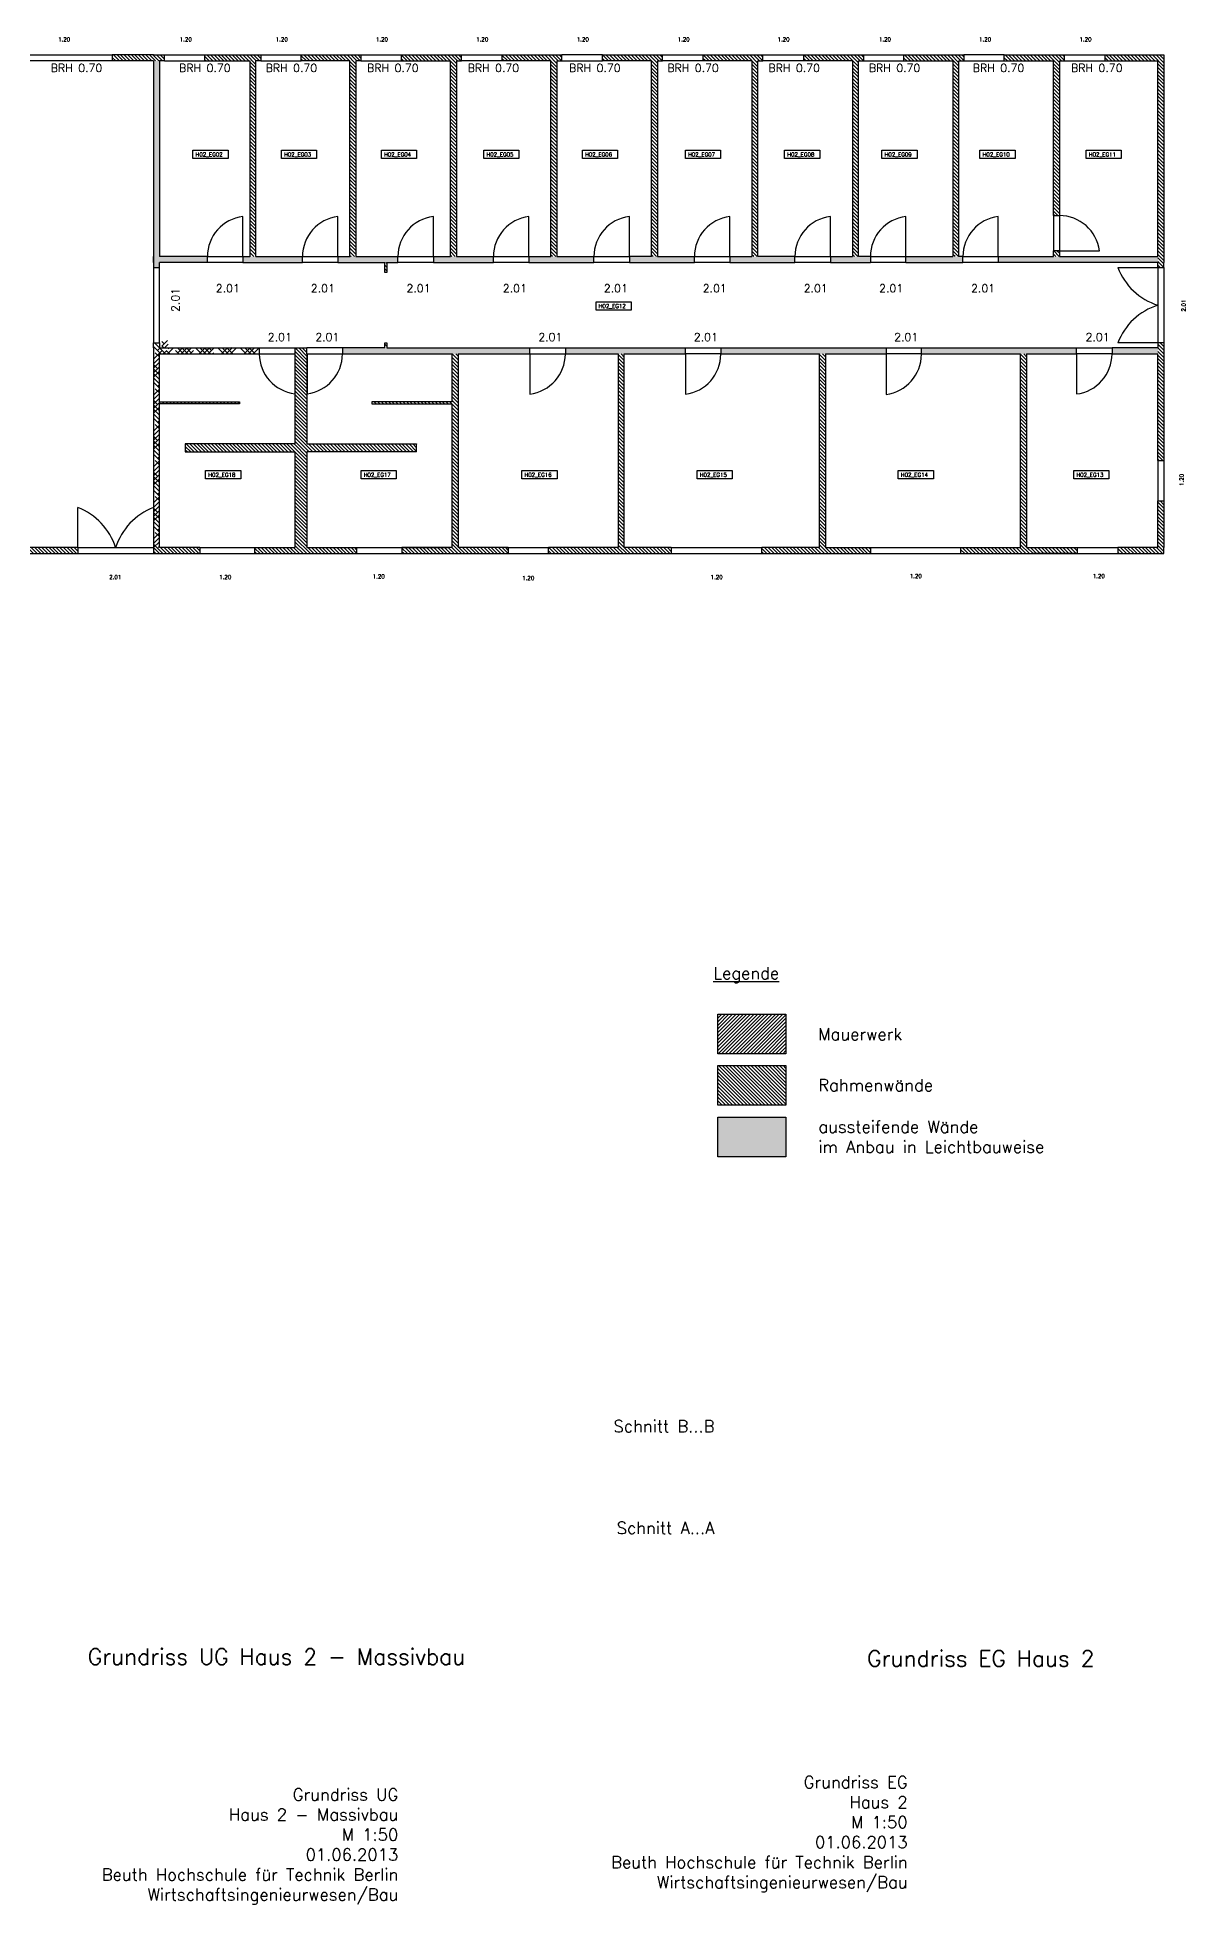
# Model space of a CAD drawing. Header units: metres. Extents: x 12.5 to 65.4, y 25.6 to 72.3.
# Drawn here: x 36.74 to 65.42, y 25.59 to 72.26 of the extents above; entities that cross this region are included whole.
import ezdxf

# ---------------------------------------------------------------- set-up
doc = ezdxf.new("R2010")
doc.units = ezdxf.units.M
doc.header["$LTSCALE"] = 0.0125
for name, color, linetype in [('A_Bemassung', 146, 'Continuous'), ('A_Raumnummer', 252, 'Continuous'), ('Ansichtskanten', 5, 'Continuous'), ('Plankopf', 7, 'Continuous'), ('Schnittkanten', 1, 'Continuous'), ('Schraffur', 5, 'Continuous')]:
    doc.layers.add(name, color=color, linetype=linetype)
doc.styles.add('Romans 2.0 mm', font='romans.shx', dxfattribs={"height": 2})

msp = doc.modelspace()

# ---------------------------------------------------------------- hatches: boundary and pattern name
at = {"layer": 'Schraffur', "transparency": 33554687}
h = msp.add_hatch(dxfattribs=at)
h.set_pattern_fill('ANSI31', color=256, scale=0.02, angle=90)
h.paths.add_polyline_path([(37.749, 59.509), (35.999, 59.509), (35.999, 59.359), (37.749, 59.359)])
h.paths.add_polyline_path([(34.989, 59.509), (34.789, 59.509), (34.789, 59.359), (34.989, 59.359)])
h.paths.add_polyline_path([(33.779, 59.509), (32.404, 59.509), (32.404, 59.359), (33.779, 59.359)])
h.paths.add_polyline_path([(30.394, 59.509), (28.944, 59.509), (28.944, 59.359), (30.394, 59.359)])
h.paths.add_polyline_path([(26.559, 59.509), (24.909, 59.509), (24.909, 59.359), (26.559, 59.359)])
h.paths.add_polyline_path([(45.464, 64.624), (45.414, 64.624), (45.414, 64.499), (45.464, 64.499)])
h.paths.add_polyline_path([(45.464, 66.634), (45.414, 66.634), (45.414, 66.384), (45.464, 66.384)])
h.paths.add_polyline_path([(62.264, 66.924), (62.264, 66.924), (62.114, 66.924), (62.114, 66.784), (62.264, 66.784)])
h.paths.add_polyline_path([(47.244, 64.349), (47.094, 64.349), (47.094, 63.149), (45.094, 63.149), (45.094, 63.099), (47.094, 63.099), (47.094, 59.509), (45.844, 59.509), (45.844, 59.359), (48.494, 59.359), (48.494, 59.509), (47.244, 59.509)])
h.paths.add_polyline_path([(62.714, 59.509), (61.444, 59.509), (61.444, 64.349), (61.294, 64.349), (61.294, 59.509), (59.804, 59.509), (59.804, 59.359), (62.714, 59.359)])
h.paths.add_polyline_path([(57.544, 59.509), (56.419, 59.509), (56.419, 64.349), (56.269, 64.349), (56.269, 59.509), (54.829, 59.509), (54.829, 59.359), (57.544, 59.359)])
h.paths.add_polyline_path([(52.569, 59.509), (51.394, 59.509), (51.394, 64.349), (51.244, 64.349), (51.244, 59.509), (49.504, 59.509), (49.504, 59.359), (52.569, 59.359)])
h.paths.add_polyline_path([(43.469, 61.899), (46.209, 61.899), (46.209, 62.099), (43.469, 62.099), (43.469, 64.349), (43.469, 64.499), (43.169, 64.499), (43.169, 64.349), (43.169, 62.099), (40.429, 62.099), (40.429, 61.899), (43.169, 61.899), (43.169, 59.509), (42.159, 59.509), (42.159, 59.359), (44.719, 59.359), (44.719, 59.509), (43.469, 59.509)])
h.paths.add_polyline_path([(40.794, 59.509), (39.784, 59.509), (39.634, 59.509), (39.634, 59.359), (40.794, 59.359)])
h.paths.add_polyline_path([(25.284, 71.821), (24.909, 71.821), (24.909, 71.671), (25.284, 71.671)])
h.paths.add_polyline_path([(28.794, 71.821), (27.169, 71.821), (27.169, 71.671), (28.794, 71.671)])
h.paths.add_polyline_path([(36.224, 71.821), (34.774, 71.821), (34.774, 71.671), (36.224, 71.671)])
h.paths.add_polyline_path([(30.004, 71.821), (29.804, 71.821), (29.804, 71.671), (30.004, 71.671)])
h.paths.add_polyline_path([(39.909, 71.821), (39.784, 71.821), (39.634, 71.821), (38.609, 71.821), (38.609, 71.671), (39.634, 71.671), (39.784, 71.671), (39.909, 71.671)])
h.paths.add_polyline_path([(42.319, 71.821), (42.194, 71.821), (40.919, 71.821), (40.919, 71.671), (42.044, 71.671), (42.044, 66.784), (42.194, 66.784), (42.194, 71.671), (42.319, 71.671)])
h.paths.add_polyline_path([(44.819, 71.821), (44.694, 71.821), (43.329, 71.821), (43.329, 71.671), (44.544, 71.671), (44.544, 66.784), (44.694, 66.784), (44.694, 71.671), (44.819, 71.671)])
h.paths.add_polyline_path([(47.329, 71.821), (45.829, 71.821), (45.829, 71.671), (47.054, 71.671), (47.054, 66.784), (47.204, 66.784), (47.204, 71.671), (47.329, 71.671)])
h.paths.add_polyline_path([(49.839, 71.821), (48.339, 71.821), (48.339, 71.671), (49.564, 71.671), (49.564, 66.784), (49.714, 66.784), (49.714, 71.671), (49.839, 71.671)])
h.paths.add_polyline_path([(52.349, 71.821), (50.849, 71.821), (50.849, 71.671), (52.074, 71.671), (52.074, 66.784), (52.224, 66.784), (52.224, 71.671), (52.349, 71.671)])
h.paths.add_polyline_path([(54.859, 71.821), (53.359, 71.821), (53.359, 71.671), (54.584, 71.671), (54.584, 66.784), (54.734, 66.784), (54.734, 71.671), (54.859, 71.671)])
h.paths.add_polyline_path([(57.369, 71.821), (55.869, 71.821), (55.869, 71.671), (57.094, 71.671), (57.094, 66.784), (57.244, 66.784), (57.244, 71.671), (57.369, 71.671)])
h.paths.add_polyline_path([(59.879, 71.821), (58.379, 71.821), (58.379, 71.671), (59.604, 71.671), (59.604, 66.784), (59.754, 66.784), (59.754, 71.671), (59.879, 71.671)])
h.paths.add_polyline_path([(62.389, 71.821), (60.889, 71.821), (60.889, 71.671), (62.114, 71.671), (62.114, 67.809), (62.264, 67.809), (62.264, 71.671), (62.389, 71.671)])
h.paths.add_polyline_path([(64.874, 71.821), (63.399, 71.821), (63.399, 71.671), (64.724, 71.671), (64.724, 66.784), (64.724, 66.634), (64.724, 66.509), (64.874, 66.509), (64.874, 66.634)])
h.paths.add_polyline_path([(32.389, 71.821), (31.014, 71.821), (31.014, 71.671), (32.389, 71.671)])
h.paths.add_polyline_path([(64.874, 60.674), (64.724, 60.674), (64.724, 59.509), (63.724, 59.509), (63.724, 59.359), (64.874, 59.359)])
h.paths.add_polyline_path([(64.724, 61.684), (64.874, 61.684), (64.874, 64.624), (64.724, 64.624)])
h = msp.add_hatch(dxfattribs=at)
h.set_pattern_fill('HOUND', color=256, scale=0.05, angle=45)
h.paths.add_polyline_path([(55.432, 45.276), (53.729, 45.276), (53.729, 44.285), (55.432, 44.285)])
h.paths.add_polyline_path([(45.744, 66.784), (44.694, 66.784), (44.544, 66.784), (44.244, 66.784), (44.244, 66.634), (45.414, 66.634), (45.413, 66.634), (45.463, 66.634), (45.464, 66.634), (45.744, 66.634)])
h.paths.add_polyline_path([(49.039, 64.499), (45.464, 64.499), (45.464, 64.499), (45.414, 64.499), (45.414, 64.499), (44.354, 64.499), (44.354, 64.349), (47.094, 64.349), (47.244, 64.349), (49.039, 64.349)])
h.paths.add_polyline_path([(52.924, 64.499), (49.924, 64.499), (49.924, 64.349), (51.244, 64.349), (51.394, 64.349), (52.924, 64.349)])
h.paths.add_polyline_path([(48.129, 66.784), (47.204, 66.784), (47.054, 66.784), (46.629, 66.784), (46.629, 66.634), (48.129, 66.634)])
h.paths.add_polyline_path([(50.639, 66.784), (49.714, 66.784), (49.564, 66.784), (49.014, 66.784), (49.014, 66.634), (50.639, 66.634)])
h.paths.add_polyline_path([(53.149, 66.784), (52.224, 66.784), (52.074, 66.784), (51.524, 66.784), (51.524, 66.634), (53.149, 66.634)])
h.paths.add_polyline_path([(55.659, 66.784), (54.734, 66.784), (54.584, 66.784), (54.034, 66.784), (54.034, 66.634), (55.659, 66.634)])
h.paths.add_polyline_path([(57.934, 64.499), (53.809, 64.499), (53.809, 64.349), (56.269, 64.349), (56.419, 64.349), (57.934, 64.349)])
h.paths.add_polyline_path([(57.544, 66.784), (57.244, 66.784), (57.094, 66.784), (56.544, 66.784), (56.544, 66.634), (57.544, 66.634)])
h.paths.add_polyline_path([(59.854, 66.784), (59.754, 66.784), (59.604, 66.784), (58.429, 66.784), (58.429, 66.634), (59.854, 66.634)])
h.paths.add_polyline_path([(64.724, 66.784), (62.264, 66.784), (62.114, 66.784), (60.739, 66.784), (60.739, 66.634), (64.724, 66.634)])
h.paths.add_polyline_path([(62.694, 64.499), (58.819, 64.499), (58.819, 64.349), (61.294, 64.349), (61.444, 64.349), (62.694, 64.349)])
h.paths.add_polyline_path([(64.724, 64.499), (63.579, 64.499), (63.579, 64.349), (64.724, 64.349)])
h.paths.add_polyline_path([(39.784, 71.671), (39.634, 71.671), (39.634, 66.634), (39.634, 66.509), (39.784, 66.509), (39.784, 66.632), (40.984, 66.632), (40.984, 66.784), (39.784, 66.784)])
h.paths.add_polyline_path([(43.359, 66.784), (42.194, 66.784), (42.044, 66.784), (41.869, 66.784), (41.869, 66.634), (43.359, 66.634)])
h = msp.add_hatch(dxfattribs=at)
h.set_pattern_fill('HOUND', color=256, scale=0.05, angle=45)
h.paths.add_polyline_path([(39.784, 64.349), (42.284, 64.349), (42.284, 64.499), (39.784, 64.499), (39.784, 64.624), (39.634, 64.624), (39.634, 64.499), (39.634, 59.509), (39.784, 59.509), (39.784, 63.099), (39.784, 63.074), (39.784, 63.124), (39.784, 63.149)])
h.paths.add_polyline_path([(40.006, 64.438), (40.006, 64.684), (39.847, 64.684), (39.847, 64.438)])
at = {"layer": 'Schraffur'}
h = msp.add_hatch(dxfattribs=at)
h.set_pattern_fill('ANSI31', color=256, scale=0.02, angle=90, style=0)
h.paths.add_polyline_path([(41.784, 63.149), (39.784, 63.149), (39.784, 63.099), (41.784, 63.099)])
h = msp.add_hatch(dxfattribs=at)
h.set_pattern_fill('ANSI31', color=256, scale=0.02, angle=90, style=0)
h.paths.add_polyline_path([(47.094, 63.149), (45.094, 63.149), (45.094, 63.099), (47.094, 63.099)])
at = {"layer": 'Schraffur', "transparency": 33554687}
h = msp.add_hatch(dxfattribs=at)
h.set_pattern_fill('ANSI31', color=256, scale=0.02)
h.set_pattern_definition([(45, (0.362626, 0.03946), (-0.04490128, 0.04490128), [])])
h.paths.add_polyline_path([(55.432, 47.851), (53.729, 47.851), (53.729, 46.859), (55.432, 46.859)])
h = msp.add_hatch(dxfattribs=at)
h.set_pattern_fill('ANSI31', color=256, scale=0.02, angle=90)
h.paths.add_polyline_path([(55.432, 46.562), (53.729, 46.562), (53.729, 45.57), (55.432, 45.57)])

# ---------------------------------------------------------------- linework, layer by layer
at = {"layer": 'A_Raumnummer'}
for points in [[(40.622, 69.439), (41.5, 69.439), (41.5, 69.232), (40.622, 69.232)], [(42.832, 69.439), (43.709, 69.439), (43.709, 69.232), (42.832, 69.232)], [(45.329, 69.439), (46.207, 69.439), (46.207, 69.232), (45.329, 69.232)], [(47.886, 69.439), (48.764, 69.439), (48.764, 69.232), (47.886, 69.232)], [(50.35, 69.439), (51.227, 69.439), (51.227, 69.232), (50.35, 69.232)], [(52.922, 69.439), (53.799, 69.439), (53.799, 69.232), (52.922, 69.232)], [(55.401, 69.439), (56.278, 69.439), (56.278, 69.232), (55.401, 69.232)], [(57.833, 69.439), (58.71, 69.439), (58.71, 69.232), (57.833, 69.232)], [(60.281, 69.439), (61.158, 69.439), (61.158, 69.232), (60.281, 69.232)], [(62.934, 69.439), (63.811, 69.439), (63.811, 69.232), (62.934, 69.232)], [(50.69, 65.65), (51.567, 65.65), (51.567, 65.443), (50.69, 65.443)], [(40.94, 61.432), (41.817, 61.432), (41.817, 61.224), (40.94, 61.224)], [(44.821, 61.432), (45.698, 61.432), (45.698, 61.224), (44.821, 61.224)], [(48.839, 61.432), (49.716, 61.432), (49.716, 61.224), (48.839, 61.224)], [(53.216, 61.432), (54.093, 61.432), (54.093, 61.224), (53.216, 61.224)], [(58.239, 61.432), (59.116, 61.432), (59.116, 61.224), (58.239, 61.224)], [(62.622, 61.432), (63.499, 61.432), (63.499, 61.224), (62.622, 61.224)]]:
    msp.add_lwpolyline(points, close=True, dxfattribs=at)
at = {"layer": 'Ansichtskanten'}
for p, q in [((36.224, 71.821), (38.609, 71.821)), ((38.609, 71.671), (36.224, 71.671)), ((39.909, 71.821), (40.919, 71.821)), ((39.909, 71.671), (40.919, 71.671)), ((42.319, 71.821), (43.329, 71.821)), ((42.319, 71.671), (43.329, 71.671)), ((44.819, 71.821), (45.829, 71.821)), ((44.819, 71.671), (45.829, 71.671)), ((47.329, 71.821), (48.339, 71.821)), ((48.339, 71.671), (47.329, 71.671)), ((50.852, 71.821), (49.839, 71.821)), ((49.839, 71.671), (50.849, 71.671)), ((52.349, 71.821), (53.359, 71.821)), ((53.359, 71.671), (52.349, 71.671)), ((54.859, 71.821), (55.869, 71.821)), ((55.869, 71.671), (54.859, 71.671)), ((57.369, 71.821), (58.379, 71.821)), ((57.369, 71.671), (58.379, 71.671)), ((60.889, 71.821), (59.879, 71.821)), ((59.879, 71.671), (60.889, 71.671)), ((62.389, 71.821), (63.399, 71.821)), ((62.389, 71.671), (63.399, 71.671)), ((41.869, 66.784), (41.869, 67.784)), ((44.244, 66.784), (44.244, 67.784)), ((46.629, 66.784), (46.629, 67.784)), ((49.014, 66.784), (49.014, 67.784)), ((51.524, 66.784), (51.524, 67.784)), ((54.034, 66.784), (54.034, 67.784)), ((56.544, 66.784), (56.544, 67.784)), ((58.429, 66.784), (58.429, 67.784)), ((60.739, 66.784), (60.739, 67.784)), ((62.114, 67.809), (62.114, 66.924)), ((62.264, 67.809), (62.264, 66.924)), ((40.984, 66.784), (41.869, 66.784)), ((43.359, 66.784), (44.244, 66.784)), ((45.744, 66.784), (46.629, 66.784)), ((48.129, 66.784), (49.014, 66.784)), ((50.639, 66.784), (51.524, 66.784)), ((53.149, 66.784), (54.034, 66.784)), ((55.659, 66.784), (56.544, 66.784)), ((57.544, 66.784), (58.429, 66.784)), ((59.854, 66.784), (60.739, 66.784)), ((62.264, 66.924), (63.264, 66.924)), ((39.634, 66.509), (39.634, 64.624)), ((39.784, 64.624), (39.784, 66.509)), ((41.869, 66.634), (40.984, 66.634)), ((44.244, 66.634), (43.359, 66.634)), ((46.629, 66.634), (45.744, 66.634)), ((49.014, 66.634), (48.129, 66.634)), ((51.524, 66.634), (50.639, 66.634)), ((54.034, 66.634), (53.149, 66.634)), ((56.544, 66.634), (55.659, 66.634)), ((58.429, 66.634), (57.544, 66.634)), ((60.739, 66.634), (59.854, 66.634)), ((63.722, 66.51), (64.722, 66.51)), ((64.724, 66.509), (64.724, 64.624)), ((64.874, 66.509), (64.874, 64.624)), ((42.284, 64.499), (43.169, 64.499)), ((44.354, 64.499), (43.469, 64.499)), ((49.039, 64.499), (49.924, 64.499)), ((52.924, 64.499), (53.809, 64.499)), ((57.934, 64.499), (58.819, 64.499)), ((62.694, 64.499), (63.579, 64.499)), ((64.722, 64.625), (63.722, 64.625)), ((42.284, 64.349), (43.169, 64.349)), ((43.166, 64.355), (43.166, 63.355)), ((43.469, 64.349), (44.354, 64.349)), ((43.472, 64.355), (43.472, 63.355)), ((49.039, 64.349), (49.924, 64.349)), ((49.039, 64.347), (49.039, 63.347)), ((52.923, 64.343), (52.923, 63.343)), ((53.809, 64.349), (52.924, 64.349)), ((58.819, 64.349), (57.934, 64.349)), ((57.934, 64.339), (57.934, 63.339)), ((63.579, 64.349), (62.694, 64.349)), ((62.694, 64.348), (62.694, 63.348)), ((37.749, 59.509), (37.749, 60.509)), ((39.634, 60.509), (39.634, 59.509)), ((37.749, 59.509), (39.634, 59.509)), ((37.749, 59.359), (39.634, 59.359)), ((40.794, 59.509), (42.159, 59.509)), ((40.794, 59.359), (42.159, 59.359)), ((44.719, 59.509), (45.844, 59.509)), ((44.719, 59.359), (45.844, 59.359)), ((48.494, 59.509), (49.504, 59.509)), ((48.494, 59.359), (49.504, 59.359)), ((52.569, 59.509), (54.829, 59.509)), ((52.569, 59.359), (54.829, 59.359)), ((57.544, 59.509), (59.804, 59.509)), ((57.544, 59.359), (59.804, 59.359)), ((62.714, 59.509), (63.724, 59.509)), ((62.714, 59.359), (63.724, 59.359))]:
    msp.add_line(p, q, dxfattribs=at)
at = {"layer": 'Ansichtskanten', "transparency": 33554687}
for p, q in [((64.724, 61.684), (64.724, 60.674)), ((64.874, 61.684), (64.874, 60.674))]:
    msp.add_line(p, q, dxfattribs=at)
at = {"layer": 'Ansichtskanten'}
for centre, radius, start, end in [((41.994, 66.781), 1.011, 97.1353, 179.8471), ((44.369, 66.781), 1.011, 97.1353, 179.8471), ((46.754, 66.781), 1.011, 97.1353, 179.8471), ((49.139, 66.781), 1.011, 97.1353, 179.8471), ((51.649, 66.781), 1.011, 97.1353, 179.8471), ((54.159, 66.781), 1.011, 97.1353, 179.8471), ((56.669, 66.781), 1.011, 97.1353, 179.8471), ((58.554, 66.781), 1.011, 97.1353, 179.8471), ((60.864, 66.781), 1.011, 97.1353, 179.8471), ((62.261, 66.798), 1.011, 7.1353, 89.8471), ((65.212, 67.089), 1.599, 201.2394, 252.1516), ((65.212, 64.046), 1.599, 107.8484, 158.7606), ((43.291, 64.357), 1.011, 180.5023, 262.8647), ((43.347, 64.357), 1.011, 277.1353, 359.4977), ((48.913, 64.35), 1.011, 277.1353, 359.8471), ((52.797, 64.346), 1.011, 277.1353, 359.8471), ((57.809, 64.342), 1.011, 277.1353, 359.8471), ((62.568, 64.351), 1.011, 277.1353, 359.8471), ((37.169, 59.019), 1.599, 17.8484, 68.7606), ((40.213, 59.019), 1.599, 111.2394, 162.1516)]:
    msp.add_arc(centre, radius, start, end, dxfattribs=at)
at = {"layer": 'Schnittkanten'}
for p, q in [((39.634, 71.821), (38.609, 71.821)), ((38.609, 71.821), (38.609, 71.671)), ((39.634, 71.671), (38.609, 71.671)), ((39.634, 71.821), (39.784, 71.821)), ((39.634, 71.671), (39.634, 66.634)), ((39.784, 71.821), (39.909, 71.821)), ((39.784, 71.671), (39.784, 66.784)), ((39.909, 71.671), (39.909, 71.821)), ((40.919, 71.821), (42.194, 71.821)), ((40.919, 71.671), (40.919, 71.821)), ((40.919, 71.671), (42.044, 71.671)), ((42.044, 71.671), (42.044, 66.784)), ((42.194, 71.821), (42.319, 71.821)), ((42.194, 66.784), (42.194, 71.671)), ((42.319, 71.671), (42.194, 71.671)), ((42.319, 71.821), (42.319, 71.671)), ((43.329, 71.671), (43.329, 71.821)), ((43.329, 71.821), (44.694, 71.821)), ((44.544, 71.671), (43.329, 71.671)), ((44.544, 66.784), (44.544, 71.671)), ((44.694, 71.821), (44.819, 71.821)), ((44.694, 71.671), (44.694, 66.784)), ((44.819, 71.671), (44.694, 71.671)), ((44.819, 71.821), (44.819, 71.671)), ((45.829, 71.671), (45.829, 71.821)), ((45.829, 71.821), (47.329, 71.821)), ((45.829, 71.671), (47.054, 71.671)), ((47.054, 66.784), (47.054, 71.671)), ((47.204, 71.671), (47.204, 66.784)), ((47.204, 71.671), (47.329, 71.671)), ((47.329, 71.671), (47.329, 71.821)), ((48.339, 71.821), (48.339, 71.671)), ((48.339, 71.821), (49.839, 71.821)), ((49.564, 71.671), (48.339, 71.671)), ((49.564, 66.784), (49.564, 71.671)), ((49.714, 71.671), (49.714, 66.784)), ((49.714, 71.671), (49.839, 71.671)), ((49.839, 71.671), (49.839, 71.821)), ((50.849, 71.671), (50.849, 71.821)), ((52.074, 71.671), (50.849, 71.671)), ((50.852, 71.821), (52.349, 71.821)), ((52.074, 66.784), (52.074, 71.671)), ((52.224, 71.671), (52.224, 66.784)), ((52.224, 71.671), (52.349, 71.671)), ((52.349, 71.671), (52.349, 71.821)), ((53.359, 71.821), (53.359, 71.671)), ((53.359, 71.821), (54.859, 71.821)), ((54.584, 71.671), (53.359, 71.671)), ((54.584, 71.671), (54.584, 66.784)), ((54.734, 66.784), (54.734, 71.671)), ((54.734, 71.671), (54.859, 71.671)), ((54.859, 71.671), (54.859, 71.821)), ((55.869, 71.821), (55.869, 71.671)), ((55.869, 71.821), (57.369, 71.821)), ((57.094, 71.671), (55.869, 71.671)), ((57.094, 71.671), (57.094, 66.784)), ((57.244, 66.784), (57.244, 71.671)), ((57.244, 71.671), (57.369, 71.671)), ((57.369, 71.821), (57.369, 71.671)), ((58.379, 71.671), (58.379, 71.821)), ((58.379, 71.821), (59.879, 71.821)), ((59.754, 66.784), (59.754, 71.671)), ((59.754, 71.671), (59.879, 71.671)), ((59.879, 71.821), (59.879, 71.671)), ((60.889, 71.671), (60.889, 71.821)), ((60.889, 71.821), (62.389, 71.821)), ((60.889, 71.671), (62.114, 71.671)), ((62.114, 67.809), (62.114, 71.671)), ((62.264, 71.671), (62.264, 67.809)), ((62.264, 71.671), (62.389, 71.671)), ((62.389, 71.671), (62.389, 71.821)), ((63.399, 71.821), (63.399, 71.671)), ((63.399, 71.821), (64.874, 71.821)), ((63.399, 71.671), (64.724, 71.671)), ((64.724, 66.784), (64.724, 71.671)), ((39.634, 66.634), (39.634, 66.784)), ((40.984, 66.784), (39.784, 66.784)), ((40.984, 66.634), (40.984, 66.784)), ((41.869, 66.784), (41.869, 66.634)), ((41.869, 66.784), (42.044, 66.784)), ((42.194, 66.784), (43.359, 66.784)), ((43.359, 66.634), (43.359, 66.784)), ((44.244, 66.784), (44.244, 66.634)), ((44.244, 66.784), (44.544, 66.784)), ((44.694, 66.784), (45.744, 66.784)), ((45.744, 66.634), (45.744, 66.784)), ((46.629, 66.784), (46.629, 66.634)), ((46.629, 66.784), (47.054, 66.784)), ((47.204, 66.784), (48.129, 66.784)), ((48.129, 66.634), (48.129, 66.784)), ((49.014, 66.784), (49.014, 66.634)), ((49.014, 66.784), (49.564, 66.784)), ((49.714, 66.784), (50.639, 66.784)), ((50.639, 66.634), (50.639, 66.784)), ((51.524, 66.784), (51.524, 66.634)), ((52.074, 66.784), (51.524, 66.784)), ((52.224, 66.784), (53.149, 66.784)), ((53.149, 66.634), (53.149, 66.784)), ((54.034, 66.784), (54.034, 66.634)), ((54.034, 66.784), (54.584, 66.784)), ((55.659, 66.784), (54.734, 66.784)), ((55.659, 66.634), (55.659, 66.784)), ((56.544, 66.784), (56.544, 66.634)), ((57.544, 66.784), (57.244, 66.784)), ((57.544, 66.784), (57.544, 66.634)), ((58.429, 66.634), (58.429, 66.784)), ((59.854, 66.784), (59.754, 66.784)), ((59.854, 66.634), (59.854, 66.784)), ((60.739, 66.784), (60.739, 66.634)), ((62.114, 66.784), (62.114, 66.924)), ((62.264, 66.924), (62.114, 66.924)), ((62.264, 66.924), (62.264, 66.784)), ((62.264, 66.784), (64.724, 66.784)), ((39.634, 66.634), (39.634, 66.509)), ((39.634, 66.509), (39.784, 66.509)), ((39.784, 66.509), (39.784, 66.632)), ((40.984, 66.632), (39.784, 66.632)), ((41.869, 66.634), (43.359, 66.634)), ((44.244, 66.634), (45.414, 66.634)), ((45.414, 66.384), (45.414, 66.634)), ((45.464, 66.384), (45.414, 66.384)), ((45.464, 66.634), (45.464, 66.384)), ((45.464, 66.634), (45.744, 66.634)), ((46.629, 66.634), (48.129, 66.634)), ((49.014, 66.634), (50.639, 66.634)), ((51.524, 66.634), (53.149, 66.634)), ((54.034, 66.634), (55.659, 66.634)), ((56.544, 66.634), (57.544, 66.634)), ((58.429, 66.634), (59.854, 66.634)), ((64.724, 66.634), (60.739, 66.634)), ((64.724, 66.509), (64.724, 66.634)), ((64.724, 66.509), (64.874, 66.509)), ((64.874, 66.509), (64.874, 66.634)), ((39.634, 64.499), (39.634, 64.624)), ((39.634, 64.624), (39.784, 64.624)), ((39.634, 64.499), (39.634, 59.509)), ((39.784, 64.624), (39.784, 64.499)), ((42.284, 64.349), (42.284, 64.499)), ((43.169, 64.499), (43.169, 64.349)), ((43.469, 64.349), (43.469, 64.499)), ((45.414, 64.499), (44.354, 64.499)), ((44.354, 64.499), (44.354, 64.349)), ((45.414, 64.499), (45.414, 64.624)), ((45.414, 64.624), (45.464, 64.624)), ((45.464, 64.624), (45.464, 64.499)), ((49.039, 64.349), (49.039, 64.499)), ((49.924, 64.499), (52.924, 64.499)), ((49.924, 64.499), (49.924, 64.349)), ((52.924, 64.349), (52.924, 64.499)), ((53.809, 64.499), (57.934, 64.499)), ((53.809, 64.499), (53.809, 64.349)), ((57.934, 64.499), (57.934, 64.349)), ((58.819, 64.499), (62.694, 64.499)), ((58.819, 64.349), (58.819, 64.499)), ((62.694, 64.349), (62.694, 64.499)), ((63.579, 64.499), (63.579, 64.349)), ((64.724, 64.499), (63.579, 64.499)), ((64.874, 64.624), (64.724, 64.624)), ((64.724, 64.624), (64.724, 64.499)), ((64.874, 64.624), (64.874, 64.499)), ((64.874, 64.499), (64.874, 61.684)), ((39.784, 63.149), (39.784, 64.349)), ((43.169, 64.349), (43.169, 62.099)), ((43.469, 64.349), (43.469, 62.099)), ((47.094, 63.149), (47.094, 64.349)), ((47.244, 64.349), (49.039, 64.349)), ((47.244, 64.349), (47.244, 59.509)), ((49.924, 64.349), (51.244, 64.349)), ((51.244, 64.349), (51.244, 59.509)), ((51.394, 64.349), (52.924, 64.349)), ((51.394, 59.509), (51.394, 64.349)), ((53.809, 64.349), (56.269, 64.349)), ((56.269, 59.509), (56.269, 64.349)), ((56.419, 64.349), (56.419, 59.509)), ((56.419, 64.349), (57.934, 64.349)), ((58.819, 64.349), (61.294, 64.349)), ((61.294, 59.509), (61.294, 64.349)), ((61.444, 64.349), (61.444, 59.509)), ((61.444, 64.349), (62.694, 64.349)), ((63.579, 64.349), (64.724, 64.349)), ((64.724, 61.684), (64.724, 64.349)), ((39.784, 63.149), (41.784, 63.149)), ((39.784, 63.149), (41.784, 63.149)), ((39.784, 59.509), (39.784, 63.099)), ((41.784, 63.099), (39.784, 63.099)), ((41.784, 63.149), (41.784, 63.099)), ((47.094, 63.149), (45.094, 63.149)), ((45.094, 63.149), (45.094, 63.099)), ((45.094, 63.099), (47.094, 63.099)), ((47.094, 59.509), (47.094, 63.099)), ((43.169, 62.099), (40.429, 62.099)), ((40.429, 62.099), (40.429, 61.899)), ((43.469, 62.099), (46.209, 62.099)), ((46.209, 61.899), (46.209, 62.099)), ((40.429, 61.899), (43.169, 61.899)), ((43.169, 61.899), (43.169, 59.509)), ((43.469, 61.899), (43.469, 59.509)), ((46.209, 61.899), (43.469, 61.899)), ((64.724, 59.509), (64.724, 60.674)), ((64.874, 60.674), (64.874, 59.509)), ((37.749, 59.509), (35.999, 59.509)), ((35.999, 59.359), (37.749, 59.359)), ((37.749, 59.509), (37.749, 59.359)), ((39.634, 59.509), (39.634, 59.359)), ((39.634, 59.359), (40.794, 59.359)), ((40.794, 59.509), (39.784, 59.509)), ((40.794, 59.509), (40.794, 59.359)), ((42.159, 59.509), (42.159, 59.359)), ((42.159, 59.509), (43.169, 59.509)), ((42.159, 59.359), (44.719, 59.359)), ((43.469, 59.509), (44.719, 59.509)), ((44.719, 59.359), (44.719, 59.509)), ((47.094, 59.509), (45.844, 59.509)), ((45.844, 59.509), (46.979, 59.509)), ((45.844, 59.509), (45.844, 59.359)), ((48.494, 59.509), (47.244, 59.509)), ((48.494, 59.509), (48.494, 59.359)), ((51.244, 59.509), (49.504, 59.509)), ((49.504, 59.359), (49.504, 59.509)), ((49.504, 59.359), (52.569, 59.359)), ((52.569, 59.509), (51.394, 59.509)), ((52.569, 59.509), (52.569, 59.359)), ((54.829, 59.359), (54.829, 59.509)), ((56.269, 59.509), (54.829, 59.509)), ((54.829, 59.359), (57.544, 59.359)), ((56.419, 59.509), (57.544, 59.509)), ((57.544, 59.509), (57.544, 59.359)), ((59.804, 59.359), (59.804, 59.509)), ((59.804, 59.359), (62.714, 59.359)), ((61.444, 59.509), (62.714, 59.509)), ((62.714, 59.359), (61.589, 59.359)), ((62.714, 59.359), (62.714, 59.509)), ((64.724, 59.509), (63.724, 59.509)), ((63.724, 59.509), (63.724, 59.359)), ((63.724, 59.359), (64.874, 59.359)), ((64.874, 59.359), (64.874, 59.509))]:
    msp.add_line(p, q, dxfattribs=at)
at = {"layer": 'Schnittkanten', "transparency": 33554687}
for p, q in [((39.909, 71.671), (39.784, 71.671)), ((58.379, 71.671), (59.604, 71.671)), ((59.604, 71.671), (59.604, 66.784)), ((64.874, 71.821), (64.874, 66.634)), ((62.114, 67.809), (62.264, 67.809)), ((56.544, 66.784), (57.094, 66.784)), ((58.429, 66.784), (59.604, 66.784)), ((60.739, 66.784), (62.114, 66.784)), ((39.784, 64.499), (42.284, 64.499)), ((43.169, 64.499), (43.469, 64.499)), ((45.464, 64.499), (49.039, 64.499)), ((39.784, 64.349), (42.284, 64.349)), ((44.354, 64.349), (47.094, 64.349)), ((64.724, 61.684), (64.874, 61.684)), ((64.724, 60.674), (64.874, 60.674)), ((45.844, 59.359), (48.494, 59.359)), ((59.804, 59.509), (61.294, 59.509))]:
    msp.add_line(p, q, dxfattribs=at)
for points in [[(53.729, 47.851), (55.432, 47.851), (55.432, 46.859), (53.729, 46.859)], [(53.729, 46.562), (55.432, 46.562), (55.432, 45.57), (53.729, 45.57)], [(53.729, 45.276), (55.432, 45.276), (55.432, 44.285), (53.729, 44.285)]]:
    msp.add_lwpolyline(points, close=True, dxfattribs=at)

# ---------------------------------------------------------------- texts
at = {"layer": 'A_Bemassung', "attachment_point": 1, "style": 'Romans 2.0 mm'}
for s, width, gutter_width, insert, char_height in [('1.20', 0.65555, 0.5, (37.256, 72.261), 0.1), ('1.20', 0.65555, 0.5, (40.293, 72.261), 0.1), ('1.20', 0.65555, 0.5, (42.691, 72.261), 0.1), ('1.20', 0.65555, 0.5, (45.194, 72.261), 0.1), ('1.20', 0.65555, 0.5, (47.699, 72.261), 0.1), ('1.20', 0.65555, 0.5, (50.212, 72.261), 0.1), ('1.20', 0.65555, 0.5, (52.729, 72.261), 0.1), ('1.20', 0.65555, 0.5, (55.225, 72.261), 0.1), ('1.20', 0.65555, 0.5, (57.758, 72.261), 0.1), ('1.20', 0.65555, 0.5, (60.258, 72.261), 0.1), ('1.20', 0.65555, 0.5, (62.767, 72.261), 0.1), ('BRH 0.70', 1.51065, 1, (37.071, 71.596), 0.2), ('BRH 0.70', 1.51065, 1, (40.278, 71.596), 0.2), ('BRH 0.70', 1.51065, 1, (42.439, 71.596), 0.2), ('BRH 0.70', 1.51065, 1, (44.973, 71.596), 0.2), ('BRH 0.70', 1.51065, 1, (47.484, 71.596), 0.2), ('BRH 0.70', 1.51065, 1, (50.018, 71.596), 0.2), ('BRH 0.70', 1.51065, 1, (52.471, 71.596), 0.2), ('BRH 0.70', 1.51065, 1, (54.997, 71.596), 0.2), ('BRH 0.70', 1.51065, 1, (57.505, 71.596), 0.2), ('BRH 0.70', 1.51065, 1, (60.101, 71.596), 0.2), ('BRH 0.70', 1.51065, 1, (62.555, 71.596), 0.2), ('2.01', 1.51065, 1, (41.193, 66.089), 0.2), ('2.01', 1.51065, 1, (43.567, 66.089), 0.2), ('2.01', 1.51065, 1, (45.957, 66.089), 0.2), ('2.01', 1.51065, 1, (48.363, 66.089), 0.2), ('2.01', 1.51065, 1, (50.886, 66.089), 0.2), ('2.01', 1.51065, 1, (53.355, 66.089), 0.2), ('2.01', 1.51065, 1, (55.877, 66.089), 0.2), ('2.01', 1.51065, 1, (57.761, 66.089), 0.2), ('2.01', 1.51065, 1, (60.058, 66.089), 0.2), ('2.01', 1.51065, 1, (42.493, 64.869), 0.2), ('2.01', 1.51065, 1, (43.679, 64.869), 0.2), ('2.01', 1.51065, 1, (49.249, 64.869), 0.2), ('2.01', 1.51065, 1, (53.134, 64.869), 0.2), ('2.01', 1.51065, 1, (58.138, 64.869), 0.2), ('2.01', 1.51065, 1, (62.918, 64.869), 0.2), ('2.01', 0.65555, 0.5, (38.532, 58.823), 0.1), ('1.20', 0.65555, 0.5, (41.279, 58.823), 0.1), ('1.20', 0.65555, 0.5, (45.113, 58.839), 0.1), ('1.20', 0.65555, 0.5, (53.553, 58.822), 0.1), ('1.20', 0.65555, 0.5, (58.528, 58.848), 0.1), ('1.20', 0.65555, 0.5, (63.099, 58.848), 0.1), ('1.20', 0.65555, 0.5, (48.848, 58.798), 0.1)]:
    msp.add_mtext_dynamic_manual_height_columns(s, width=width, gutter_width=gutter_width, heights=[0], dxfattribs=dict(at, insert=insert, char_height=char_height))
at = {"layer": 'A_Bemassung', "attachment_point": 1, "rotation": 90, "style": 'Romans 2.0 mm'}
for s, width, gutter_width, insert, char_height in [('2.01', 1.51065, 1, (40.086, 65.399), 0.2), ('2.01', 0.65555, 0.5, (65.317, 65.408), 0.1), ('1.20', 0.65555, 0.5, (65.267, 61.051), 0.1)]:
    msp.add_mtext_dynamic_manual_height_columns(s, width=width, gutter_width=gutter_width, heights=[0], dxfattribs=dict(at, insert=insert, char_height=char_height))
at = {"layer": 'A_Raumnummer', "char_height": 0.1, "attachment_point": 1, "style": 'Romans 2.0 mm'}
for s, insert in [('H02_EG02', (40.688, 69.385)), ('H02_EG03', (42.898, 69.385)), ('H02_EG04', (45.395, 69.385)), ('H02_EG05', (47.952, 69.385)), ('H02_EG06', (50.415, 69.385)), ('H02_EG07', (52.988, 69.385)), ('H02_EG08', (55.467, 69.385)), ('H02_EG09', (57.899, 69.385)), ('H02_EG10', (60.347, 69.385)), ('H02_EG11', (63, 69.385)), ('H02_EG12', (50.756, 65.596)), ('H02_EG18', (41.006, 61.378)), ('H02_EG17', (44.887, 61.378)), ('H02_EG16', (48.904, 61.378)), ('H02_EG15', (53.282, 61.378)), ('H02_EG14', (58.305, 61.378)), ('H02_EG13', (62.688, 61.378))]:
    msp.add_mtext_dynamic_manual_height_columns(s, width=1.27284, gutter_width=0.5, heights=[0], dxfattribs=dict(at, insert=insert))
at = {"layer": 'Plankopf', "transparency": 33554687, "char_height": 0.3, "attachment_point": 1, "style": 'Romans 2.0 mm'}
for s, width, insert in [('{\\LLegende}', 4.01743, (53.62, 49.021)), ('Mauerwerk', 5.65934, (56.241, 47.496)), ('Rahmenwände', 5.65934, (56.242, 46.225)), ('aussteifende Wände\\Pim Anbau in Leichtbauweise', 6.5957, (56.242, 45.184))]:
    msp.add_mtext_dynamic_manual_height_columns(s, width=width, gutter_width=0.5, heights=[0], dxfattribs=dict(at, insert=insert))
at = {"layer": 'Plankopf', "attachment_point": 9, "style": 'Romans 2.0 mm'}
for s, width, insert, char_height in [('\\pt1.8;Schnitt B...B', 9.09957, (53.649, 37.399), 0.3), ('\\pt1.8;Schnitt A...A', 9.09957, (53.649, 34.856), 0.3), ('\\pt2.4;Grundriss UG Haus 2 - Massivbau', 11.96218, (47.426, 31.59), 0.4), ('\\pt2.4;Grundriss EG Haus 2', 9.09957, (63.139, 31.545), 0.4), ('\\pt1.8;Grundriss UG\\PHaus 2 - Massivbau\\P\\ptz;M 1:50\\P01.06.2013\\PBeuth Hochschule für Technik Berlin\\PWirtschaftsingenieurwesen/Bau', 9.13695, (45.751, 25.592), 0.3), ('\\pt1.8;Grundriss EG\\PHaus 2\\P\\ptz;M 1:50\\P01.06.2013\\PBeuth Hochschule für Technik Berlin\\PWirtschaftsingenieurwesen/Bau', 9.04295, (58.474, 25.902), 0.3)]:
    msp.add_mtext_dynamic_manual_height_columns(s, width=width, gutter_width=0.5, heights=[3.381], dxfattribs=dict(at, insert=insert, char_height=char_height))

doc.saveas('drawing.dxf')
